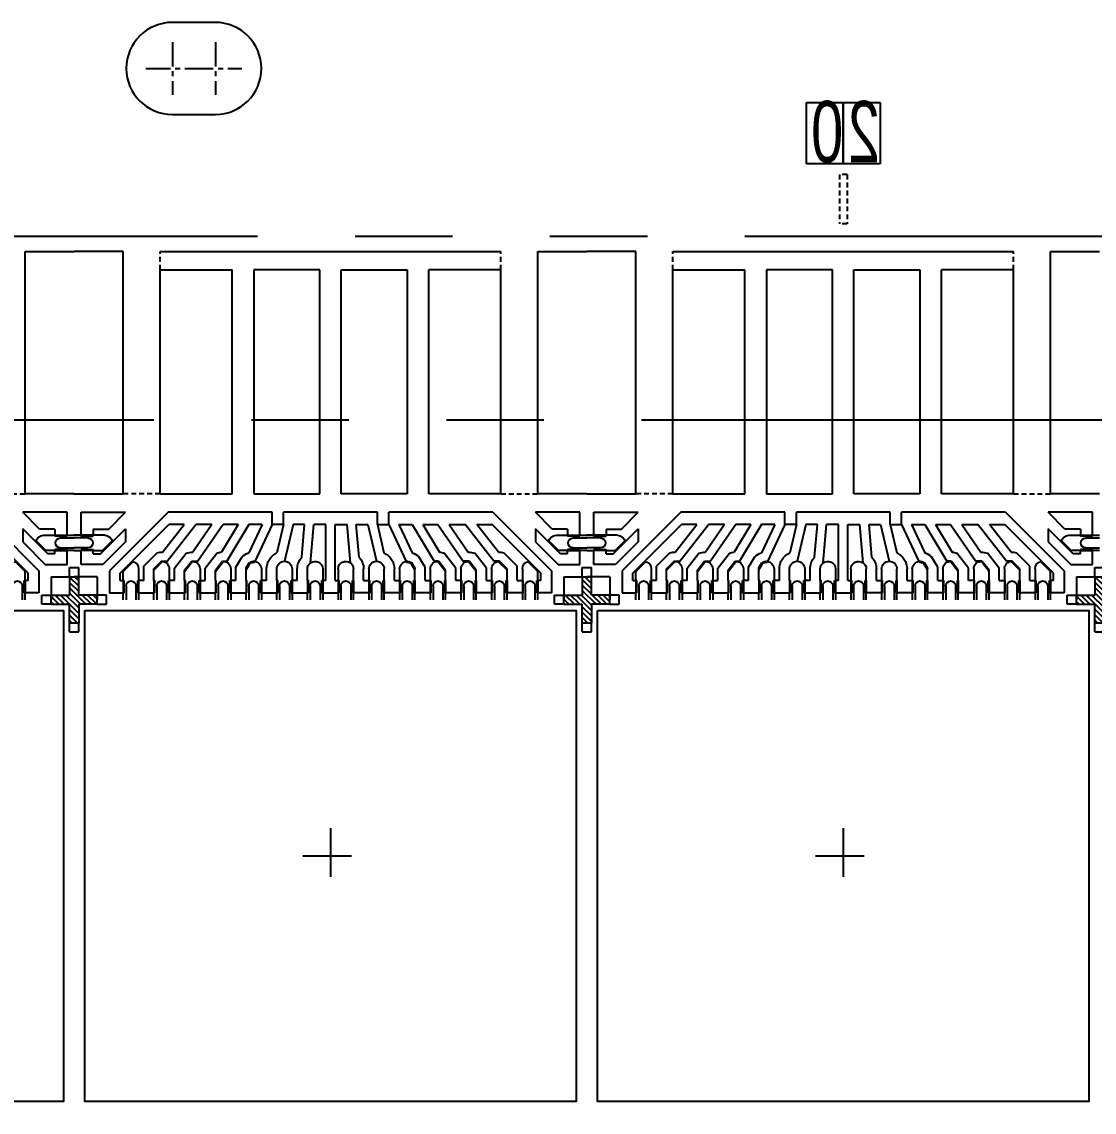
# Model space of a CAD drawing. Extents: x 98 to 785, y 88 to 514.
# Drawn here: x 476.73 to 511.66, y 405.71 to 441.24 of the extents above; entities that cross this region are included whole.
import ezdxf

# ---------------------------------------------------------------- set-up
doc = ezdxf.new("R2010")
doc.units = 0
doc.header["$LTSCALE"] = 12.7
doc.header["$MEASUREMENT"] = 0
doc.header["$PDMODE"] = 2
for name, pattern in [('CENTER', [2, 1.25, -0.25, 0.25, -0.25]), ('HIDDEN', [0.375, 0.25, -0.125]), ('PHANTOM', [2.5, 1.25, -0.25, 0.25, -0.25, 0.25, -0.25])]:
    doc.linetypes.add(name, pattern=pattern)
doc.layers.get('0').update_dxf_attribs({"linetype": 'CONTINUOUS'})
doc.layers.get('DEFPOINTS').update_dxf_attribs({"linetype": 'CONTINUOUS'})
for name, color, linetype in [('SH-01_CENTER', 2, 'CENTER'), ('SH-01_DIM', 4, 'CONTINUOUS'), ('SH-01_HATCH', 10, 'CONTINUOUS'), ('SH-01_HIDDEN', 6, 'HIDDEN'), ('SH-01_MISC', 5, 'CONTINUOUS'), ('SH-01_OBJECT', 7, 'CONTINUOUS'), ('SH-01_PHANTOM', 1, 'PHANTOM')]:
    doc.layers.add(name, color=color, linetype=linetype)
doc.styles.get("Standard").update_dxf_attribs({"font": 'simplex.shx', "width": 0.82})
doc.dimstyles.get("Standard").update_dxf_attribs({"dimtxt": 0.18, "dimasz": 0.18, "dimexe": 0.18, "dimexo": 0.0625, "dimgap": 0.09, "dimtad": 0, "dimtih": 1, "dimtoh": 1, "dimdec": 4, "dimzin": 0, "dimdsep": 46, "dimtxsty": 'STANDARD', "dimcen": 0.09, "dimadec": 0, "dimazin": 0, "dimtfac": 1, "dimtdec": 4, "dimtofl": 0, "dimtmove": 0, "dimatfit": 3, "dimfxl": 1, "dimtolj": 1, "dimtzin": 0, "dimarcsym": 0})
pattern_1 = [(225, (16.69998, 9.599987), (0.01767767, -0.01767767), [])]

# ---------------------------------------------------------------- blocks, each defined once
blk = doc.blocks.new('*D19')
at = {"layer": 'DEFPOINTS', "color": 0, "ltscale": 0.05, "transparency": 16777216}
for p in [(722.523, 462.629), (729.133, 439.724), (445.033, 350.724)]:
    blk.add_point(p, dxfattribs=at)
at = {"layer": 'SH-01_DIM', "ltscale": 0.05, "transparency": 16777216}
for p, q in [((722.523, 456.279), (722.523, 462.629)), ((729.133, 449.929), (722.523, 456.279)), ((729.133, 442.264), (729.133, 449.929))]:
    blk.add_line(p, q, dxfattribs=at)
at = {"layer": 'SH-01_DIM', "ltscale": 0.05, "transparency": 16777216, "insert": (722.523, 467.614), "char_height": 1.524, "attachment_point": 5, "rotation": 90}
blk.add_mtext('\\A1; 142.0500', dxfattribs=at)
blk = doc.blocks.new('_Open30')
at = {"color": 0, "lineweight": -2}
for p, q in [((-1, 0.268), (0, 0)), ((0, 0), (-1, -0.268)), ((0, 0), (-1, 0))]:
    blk.add_line(p, q, dxfattribs=at)
blk = doc.blocks.new('A$C548803C5')
at = {"layer": 'SH-01_CENTER', "ltscale": 0.05}
for p, q in [((1, 1.451), (1, 0.549)), ((0.549, 1), (1.451, 1))]:
    blk.add_line(p, q, dxfattribs=at)
at = {"layer": 'SH-01_MISC', "ltscale": 0.05}
blk.add_lwpolyline([(-3, 5), (5, 5), (5, -3), (-3, -3)], close=True, dxfattribs=at)
blk = doc.blocks.new('A$C26DB4481')
at = {"layer": 'SH-01_HATCH', "ltscale": 0.05}
h = blk.add_hatch(dxfattribs=at)
h.set_pattern_fill('ANSI31', color=10)
h.set_pattern_definition([(45, (-2e-05, -7.09997), (-0.08838835, 0.08838835), [])])
h.paths.add_polyline_path([(1.63, 9.375), (1.6, 9.375), (1.6, 8.975), (1.63, 8.975)])
h.paths.add_polyline_path([(2.1, 9.375), (2.07, 9.375), (2.07, 8.975), (2.1, 8.975)])
h.paths.add_polyline_path([(2.63, 9.375), (2.6, 9.375), (2.6, 8.975), (2.63, 8.975)])
h.paths.add_polyline_path([(3.1, 9.375), (3.07, 9.375), (3.07, 8.975), (3.1, 8.975)])
h.paths.add_polyline_path([(3.63, 9.375), (3.6, 9.375), (3.6, 8.975), (3.63, 8.975)])
h.paths.add_polyline_path([(4.1, 9.375), (4.07, 9.375), (4.07, 8.975), (4.1, 8.975)])
h.paths.add_polyline_path([(4.63, 9.375), (4.6, 9.375), (4.6, 8.975), (4.63, 8.975)])
h.paths.add_polyline_path([(5.1, 9.375), (5.07, 9.375), (5.07, 8.975), (5.1, 8.975)])
h.paths.add_polyline_path([(5.63, 9.375), (5.6, 9.375), (5.6, 8.975), (5.63, 8.975)])
h.paths.add_polyline_path([(6.1, 9.375), (6.07, 9.375), (6.07, 8.975), (6.1, 8.975)])
h.paths.add_polyline_path([(6.63, 9.375), (6.6, 9.375), (6.6, 8.975), (6.63, 8.975)])
h.paths.add_polyline_path([(7.1, 9.375), (7.07, 9.375), (7.07, 8.975), (7.1, 8.975)])
h.paths.add_polyline_path([(7.63, 9.375), (7.6, 9.375), (7.6, 8.975), (7.63, 8.975)])
h.paths.add_polyline_path([(8.1, 9.375), (8.07, 9.375), (8.07, 8.975), (8.1, 8.975)])
at = {"layer": 'SH-01_HATCH'}
h = blk.add_hatch(dxfattribs=at)
h.set_pattern_fill('ANSI31', color=256, scale=0.2, angle=-180)
h.paths.add_polyline_path([(15.779, 8), (15.736, 8), (15.452, 7.716, 0.035842), (15.46, 7.681)])
h.paths.add_polyline_path([(0.964, 8), (0.921, 8), (1.24, 7.681, 0.035842), (1.248, 7.716)])
h.paths.add_polyline_path([(14.85, 8.429), (14.85, 8.386), (15.1, 8.636), (15.1, 8.679)])
h.paths.add_polyline_path([(14.781, 8.36, 0.035842), (14.816, 8.352), (14.85, 8.386), (14.85, 8.429)])
h = blk.add_hatch(dxfattribs=at)
h.set_pattern_fill('ANSI31', color=256, scale=0.2, angle=-180)
h.set_pattern_definition(pattern_1)
h.paths.add_polyline_path([(1.85, 8.429), (1.85, 8.386), (1.6, 8.636), (1.6, 8.679)])
h.paths.add_polyline_path([(1.919, 8.36, -0.035842), (1.884, 8.352), (1.85, 8.386), (1.85, 8.429)])
h = blk.add_hatch(dxfattribs=at)
h.set_pattern_fill('ANSI31', color=256, scale=0.2, angle=-180)
h.set_pattern_definition(pattern_1)
h.paths.add_polyline_path([(2.85, 8.39), (2.85, 8.35), (2.85, 8.35, -0.001908), (2.848, 8.35), (2.6, 8.598, -0.001945), (2.6, 8.6), (2.6, 8.64)])
h.paths.add_polyline_path([(2.888, 8.353, -0.037159), (2.851, 8.35), (2.85, 8.35), (2.85, 8.39)])
h = blk.add_hatch(dxfattribs=at)
h.set_pattern_fill('ANSI31', color=256, scale=0.2, angle=-180)
h.set_pattern_definition(pattern_1)
h.paths.add_polyline_path([(3.861, 8.35, -0.009923), (3.851, 8.35), (3.85, 8.35, -0.004533), (3.845, 8.35, -0.024064), (3.821, 8.352), (3.6, 8.635), (3.6, 8.684)])
h = blk.add_hatch(dxfattribs=at)
h.set_pattern_fill('ANSI31', color=256, scale=0.2, angle=-180)
h.set_pattern_definition(pattern_1)
h.paths.add_polyline_path([(4.861, 8.35, -0.009923), (4.851, 8.35), (4.85, 8.35, -0.004533), (4.845, 8.35, -0.024064), (4.821, 8.352), (4.6, 8.635), (4.6, 8.684)])
h = blk.add_hatch(dxfattribs=at)
h.set_pattern_fill('ANSI31', color=256, scale=0.2, angle=-180)
h.set_pattern_definition(pattern_1)
h.paths.add_polyline_path([(5.602, 8.565, -0.035366), (5.6, 8.6), (5.6, 8.627), (5.725, 8.419, 0.182331), (5.875, 8.381), (5.889, 8.353, -0.199652), (5.702, 8.399)])
h = blk.add_hatch(dxfattribs=at)
h.set_pattern_fill('ANSI31', color=256, scale=0.2, angle=-180)
h.set_pattern_definition(pattern_1)
h.paths.add_polyline_path([(11.097, 8.565, 0.035366), (11.1, 8.6), (11.1, 8.627), (10.975, 8.419, -0.182331), (10.825, 8.381), (10.811, 8.353, 0.199652), (10.998, 8.399)])
h = blk.add_hatch(dxfattribs=at)
h.set_pattern_fill('ANSI31', color=256, scale=0.2, angle=-180)
h.set_pattern_definition(pattern_1)
h.paths.add_polyline_path([(11.839, 8.35, 0.009923), (11.849, 8.35), (11.85, 8.35, 0.004533), (11.855, 8.35, 0.024064), (11.879, 8.352), (12.1, 8.635), (12.1, 8.684)])
h = blk.add_hatch(dxfattribs=at)
h.set_pattern_fill('ANSI31', color=256, scale=0.2, angle=-180)
h.set_pattern_definition(pattern_1)
h.paths.add_polyline_path([(12.839, 8.35, 0.009923), (12.849, 8.35), (12.85, 8.35, 0.004533), (12.855, 8.35, 0.024064), (12.879, 8.352), (13.1, 8.635), (13.1, 8.684)])
h = blk.add_hatch(dxfattribs=at)
h.set_pattern_fill('ANSI31', color=256, scale=0.2, angle=-180)
h.set_pattern_definition(pattern_1)
h.paths.add_polyline_path([(13.85, 8.39), (13.85, 8.35), (13.85, 8.35, 0.001908), (13.852, 8.35), (14.1, 8.598, 0.001945), (14.1, 8.6), (14.1, 8.64)])
h.paths.add_polyline_path([(13.812, 8.353, 0.037159), (13.849, 8.35), (13.85, 8.35), (13.85, 8.39)])
at = {"layer": 'SH-01_HATCH', "ltscale": 0.05}
h = blk.add_hatch(dxfattribs=at)
h.set_pattern_fill('ANSI31', color=10)
h.paths.add_polyline_path([(0.225, 7.97), (0.225, 8), (0.625, 8), (0.625, 7.97)])
h.paths.add_polyline_path([(0.225, 7.5), (0.225, 7.53), (0.625, 7.53), (0.625, 7.5)])
h = blk.add_hatch(dxfattribs=at)
h.set_pattern_fill('ANSI31', color=10)
h.paths.add_polyline_path([(16.475, 7.97), (16.475, 8), (16.075, 8), (16.075, 7.97)])
h.paths.add_polyline_path([(16.475, 7.5), (16.475, 7.53), (16.075, 7.53), (16.075, 7.5)])
at = {"layer": 'SH-01_HIDDEN', "linetype": 'Continuous', "ltscale": 1.25}
for p, q in [((1.6, 9.6), (1.6, 9.375)), ((2.1, 9.375), (2.1, 9.6)), ((2.6, 9.6), (2.6, 9.375)), ((3.1, 9.375), (3.1, 9.6)), ((3.6, 9.6), (3.6, 9.375)), ((4.1, 9.375), (4.1, 9.6)), ((4.6, 9.6), (4.6, 9.375)), ((5.1, 9.375), (5.1, 9.6)), ((5.6, 9.6), (5.6, 9.375)), ((6.1, 9.375), (6.1, 9.6)), ((6.6, 9.6), (6.6, 9.375)), ((7.1, 9.375), (7.1, 9.6)), ((7.6, 9.6), (7.6, 9.375)), ((8.1, 9.375), (8.1, 9.6)), ((8.6, 9.375), (8.6, 9.6)), ((9.1, 9.6), (9.1, 9.375)), ((9.6, 9.375), (9.6, 9.6)), ((10.1, 9.6), (10.1, 9.375)), ((10.6, 9.375), (10.6, 9.6)), ((11.1, 9.6), (11.1, 9.375)), ((11.6, 9.375), (11.6, 9.6)), ((12.1, 9.6), (12.1, 9.375)), ((12.6, 9.375), (12.6, 9.6)), ((13.1, 9.6), (13.1, 9.375)), ((13.6, 9.375), (13.6, 9.6)), ((14.1, 9.6), (14.1, 9.375)), ((14.6, 9.375), (14.6, 9.6)), ((15.1, 9.6), (15.1, 9.375)), ((1.6, 8.975), (1.6, 8.636)), ((2.1, 8.6), (2.1, 8.975)), ((3.1, 8.6), (3.1, 8.975)), ((4.1, 8.6), (4.1, 8.975)), ((5.1, 8.6), (5.1, 8.975)), ((6.1, 8.6), (6.1, 8.975)), ((7.1, 8.6), (7.1, 8.975)), ((8.1, 8.6), (8.1, 8.975)), ((8.6, 8.6), (8.6, 8.975)), ((9.6, 8.6), (9.6, 8.975)), ((10.6, 8.6), (10.6, 8.975)), ((11.6, 8.6), (11.6, 8.975)), ((12.6, 8.6), (12.6, 8.975)), ((13.6, 8.6), (13.6, 8.975)), ((14.6, 8.6), (14.6, 8.975)), ((15.1, 8.975), (15.1, 8.636)), ((0, 8), (0.225, 8)), ((0.625, 8), (0.964, 8)), ((16.075, 8), (15.736, 8)), ((16.7, 8), (16.475, 8)), ((0.225, 7.5), (0, 7.5)), ((1, 7.5), (0.625, 7.5)), ((15.7, 7.5), (16.075, 7.5)), ((16.475, 7.5), (16.7, 7.5))]:
    blk.add_line(p, q, dxfattribs=at)
at = {"layer": 'SH-01_HIDDEN', "linetype": 'Continuous', "ltscale": 0.05}
for p, q in [((1.69, 9.15), (1.69, 9.6)), ((2.01, 9.15), (2.01, 9.6)), ((2.69, 9.15), (2.69, 9.6)), ((3.01, 9.15), (3.01, 9.6)), ((3.69, 9.15), (3.69, 9.6)), ((4.01, 9.15), (4.01, 9.6)), ((4.69, 9.15), (4.69, 9.6)), ((5.01, 9.15), (5.01, 9.6)), ((5.69, 9.15), (5.69, 9.6)), ((6.01, 9.15), (6.01, 9.6)), ((6.69, 9.15), (6.69, 9.6)), ((7.01, 9.15), (7.01, 9.6)), ((7.69, 9.15), (7.69, 9.6)), ((8.01, 9.15), (8.01, 9.6)), ((8.69, 9.15), (8.69, 9.6)), ((9.01, 9.15), (9.01, 9.6)), ((9.69, 9.15), (9.69, 9.6)), ((10.01, 9.15), (10.01, 9.6)), ((10.69, 9.15), (10.69, 9.6)), ((11.01, 9.15), (11.01, 9.6)), ((11.69, 9.15), (11.69, 9.6)), ((12.01, 9.15), (12.01, 9.6)), ((12.69, 9.15), (12.69, 9.6)), ((13.01, 9.15), (13.01, 9.6)), ((13.69, 9.15), (13.69, 9.6)), ((14.01, 9.15), (14.01, 9.6)), ((14.69, 9.15), (14.69, 9.6)), ((15.01, 9.15), (15.01, 9.6)), ((0.45, 7.91), (0, 7.91)), ((16.25, 7.91), (16.7, 7.91)), ((0.45, 7.59), (0, 7.59)), ((16.25, 7.59), (16.7, 7.59))]:
    blk.add_line(p, q, dxfattribs=at)
at = {"layer": 'SH-01_HIDDEN', "ltscale": 0.05}
for p, q in [((2.8, 6.15), (1.6, 6.15)), ((13.9, 6.15), (15.1, 6.15)), ((2.8, -1.15), (2.8, -1.75)), ((13.9, -1.15), (13.9, -1.75))]:
    blk.add_line(p, q, dxfattribs=at)
at = {"layer": 'SH-01_HIDDEN', "linetype": 'Continuous'}
blk.add_line((2.8, -1.75), (13.9, -1.75), dxfattribs=at)
at = {"layer": 'SH-01_HIDDEN', "linetype": 'Continuous', "ltscale": 0.05}
for centre, start, end in [((1.85, 9.15), 180, 0), ((2.85, 9.15), 180, 0), ((3.85, 9.15), 180, 0), ((4.85, 9.15), 180, 0), ((5.85, 9.15), 180, 0), ((6.85, 9.15), 180, 0), ((7.85, 9.15), 180, 0), ((8.85, 9.15), 180, 0), ((9.85, 9.15), 180, 0), ((10.85, 9.15), 180, 0), ((11.85, 9.15), 180, 0), ((12.85, 9.15), 180, 0), ((13.85, 9.15), 180, 0), ((14.85, 9.15), 180, 0), ((0.45, 7.75), 270, 90), ((16.25, 7.75), 90, 270)]:
    blk.add_arc(centre, 0.16, start, end, dxfattribs=at)
at = {"layer": 'SH-01_HIDDEN', "linetype": 'Continuous', "ltscale": 1.25}
for centre, start, end in [((1.85, 8.6), 277.8317, 0), ((2.85, 8.6), 270.147, 0), ((3.85, 8.6), 263.4266, 0), ((4.85, 8.6), 263.4266, 0), ((5.85, 8.6), 278.8656, 0), ((6.85, 8.6), 270.0131, 0), ((7.85, 8.6), 233.3261, 0), ((8.85, 8.6), 180, 306.6739), ((9.85, 8.6), 180, 269.9869), ((10.85, 8.6), 180, 261.1344), ((11.85, 8.6), 180, 276.5734), ((12.85, 8.6), 180, 276.5734), ((13.85, 8.6), 180, 269.853), ((14.85, 8.6), 180, 262.1683), ((1, 7.75), 270, 352.1683), ((15.7, 7.75), 187.8317, 270)]:
    blk.add_arc(centre, 0.25, start, end, dxfattribs=at)
at = {"layer": 'SH-01_OBJECT', "linetype": 'Continuous'}
for p, q in [((0.75, 8.85), (0.75, 9.6)), ((15.95, 8.85), (15.95, 9.6)), ((1.15, 8.662), (1.15, 9.375)), ((1.15, 9.375), (1.6, 9.375)), ((1.6, 8.975), (1.6, 9.375)), ((1.63, 9.375), (1.63, 8.975)), ((2.07, 9.375), (2.07, 8.975)), ((2.1, 8.975), (2.1, 9.375)), ((2.6, 8.975), (2.6, 9.375)), ((2.63, 9.375), (2.63, 8.975)), ((3.07, 9.375), (3.07, 8.975)), ((3.1, 8.975), (3.1, 9.375)), ((3.6, 8.975), (3.6, 9.375)), ((3.63, 9.375), (3.63, 8.975)), ((4.07, 9.375), (4.07, 8.975)), ((4.1, 8.975), (4.1, 9.375)), ((4.6, 8.975), (4.6, 9.375)), ((4.63, 9.375), (4.63, 8.975)), ((5.07, 9.375), (5.07, 8.975)), ((5.1, 8.975), (5.1, 9.375)), ((5.6, 8.975), (5.6, 9.375)), ((5.63, 9.375), (5.63, 8.975)), ((6.07, 9.375), (6.07, 8.975)), ((6.1, 8.975), (6.1, 9.375)), ((6.6, 8.975), (6.6, 9.375)), ((6.63, 9.375), (6.63, 8.975)), ((7.07, 9.375), (7.07, 8.975)), ((7.1, 8.975), (7.1, 9.375)), ((7.6, 8.975), (7.6, 9.375)), ((7.63, 9.375), (7.63, 8.975)), ((8.07, 9.375), (8.07, 8.975)), ((8.1, 8.975), (8.1, 9.375)), ((8.6, 8.975), (8.6, 9.375)), ((8.63, 9.375), (8.63, 8.975)), ((9.07, 9.375), (9.07, 8.975)), ((9.1, 8.975), (9.1, 9.375)), ((9.6, 8.975), (9.6, 9.375)), ((9.63, 9.375), (9.63, 8.975)), ((10.07, 9.375), (10.07, 8.975)), ((10.1, 8.975), (10.1, 9.375)), ((10.6, 8.975), (10.6, 9.375)), ((10.63, 9.375), (10.63, 8.975)), ((11.07, 9.375), (11.07, 8.975)), ((11.1, 8.975), (11.1, 9.375)), ((11.6, 8.975), (11.6, 9.375)), ((11.63, 9.375), (11.63, 8.975)), ((12.07, 9.375), (12.07, 8.975)), ((12.1, 8.975), (12.1, 9.375)), ((12.6, 8.975), (12.6, 9.375)), ((12.63, 9.375), (12.63, 8.975)), ((13.07, 9.375), (13.07, 8.975)), ((13.1, 8.975), (13.1, 9.375)), ((13.6, 8.975), (13.6, 9.375)), ((13.63, 9.375), (13.63, 8.975)), ((14.07, 9.375), (14.07, 8.975)), ((14.1, 8.975), (14.1, 9.375)), ((14.6, 8.975), (14.6, 9.375)), ((14.63, 9.375), (14.63, 8.975)), ((15.07, 9.375), (15.07, 8.975)), ((15.55, 9.375), (15.1, 9.375)), ((15.1, 8.975), (15.1, 9.375)), ((15.55, 8.662), (15.55, 9.375)), ((1.495, 8.975), (1.6, 8.975)), ((2.27, 8.975), (2.1, 8.975)), ((3.27, 8.975), (3.1, 8.975)), ((5.27, 8.975), (5.1, 8.975)), ((6.27, 8.975), (6.1, 8.975)), ((7.27, 8.975), (7.1, 8.975)), ((8.2, 8.975), (8.1, 8.975)), ((8.5, 8.975), (8.6, 8.975)), ((9.43, 8.975), (9.6, 8.975)), ((10.43, 8.975), (10.6, 8.975)), ((11.43, 8.975), (11.6, 8.975)), ((13.43, 8.975), (13.6, 8.975)), ((14.43, 8.975), (14.6, 8.975)), ((15.205, 8.975), (15.1, 8.975)), ((0.75, 8.85), (0, 8.85)), ((3.062, 6.75), (1.15, 8.662)), ((1.495, 8.741), (3.086, 7.15)), ((1.6, 8.679), (1.919, 8.36)), ((15.205, 8.741), (13.614, 7.15)), ((13.638, 6.75), (15.55, 8.662)), ((15.1, 8.679), (14.781, 8.36)), ((15.95, 8.85), (16.7, 8.85)), ((0.938, 8.45), (0.225, 8.45)), ((0.225, 8.45), (0.225, 8)), ((1.676, 7.712), (0.938, 8.45)), ((2.27, 8.504), (2.704, 8.069)), ((14.43, 8.504), (13.996, 8.069)), ((15.024, 7.712), (15.762, 8.45)), ((15.762, 8.45), (16.475, 8.45)), ((16.475, 8.45), (16.475, 8)), ((0.625, 8), (0.225, 8)), ((0.225, 7.97), (0.625, 7.97)), ((0.625, 8.105), (0.625, 8)), ((0.859, 8.105), (1.676, 7.287)), ((0.921, 8), (1.24, 7.681)), ((15.841, 8.105), (15.024, 7.287)), ((15.779, 8), (15.46, 7.681)), ((16.075, 8.105), (16.075, 8)), ((16.075, 8), (16.475, 8)), ((16.475, 7.97), (16.075, 7.97)), ((0.225, 7.53), (0.625, 7.53)), ((0.625, 7.5), (0.225, 7.5)), ((0.625, 7.3), (0.625, 7.5)), ((16.475, 7.53), (16.075, 7.53)), ((16.075, 7.3), (16.075, 7.5)), ((16.075, 7.5), (16.475, 7.5)), ((1.126, 7.3), (1.676, 6.75)), ((15.574, 7.3), (15.024, 6.75)), ((6.454, 6.75), (3.062, 6.75)), ((9.876, 6.75), (6.824, 6.75)), ((13.638, 6.75), (10.246, 6.75))]:
    blk.add_line(p, q, dxfattribs=at)
at = {"layer": 'SH-01_OBJECT', "linetype": 'Continuous', "ltscale": 0.05}
for p, q in [((1.63, 9.375), (1.6, 9.375)), ((2.07, 9.375), (2.1, 9.375)), ((2.63, 9.375), (2.6, 9.375)), ((3.07, 9.375), (3.1, 9.375)), ((3.63, 9.375), (3.6, 9.375)), ((4.07, 9.375), (4.1, 9.375)), ((4.63, 9.375), (4.6, 9.375)), ((5.07, 9.375), (5.1, 9.375)), ((5.63, 9.375), (5.6, 9.375)), ((6.07, 9.375), (6.1, 9.375)), ((6.63, 9.375), (6.6, 9.375)), ((7.07, 9.375), (7.1, 9.375)), ((7.63, 9.375), (7.6, 9.375)), ((8.07, 9.375), (8.1, 9.375)), ((8.63, 9.375), (8.6, 9.375)), ((9.07, 9.375), (9.1, 9.375)), ((9.63, 9.375), (9.6, 9.375)), ((10.07, 9.375), (10.1, 9.375)), ((10.63, 9.375), (10.6, 9.375)), ((11.07, 9.375), (11.1, 9.375)), ((11.63, 9.375), (11.6, 9.375)), ((12.07, 9.375), (12.1, 9.375)), ((12.63, 9.375), (12.6, 9.375)), ((13.07, 9.375), (13.1, 9.375)), ((13.63, 9.375), (13.6, 9.375)), ((14.07, 9.375), (14.1, 9.375)), ((14.63, 9.375), (14.6, 9.375)), ((15.07, 9.375), (15.1, 9.375)), ((1.63, 8.975), (1.6, 8.975)), ((2.07, 8.975), (2.1, 8.975)), ((2.63, 8.975), (2.6, 8.975)), ((3.07, 8.975), (3.1, 8.975)), ((3.63, 8.975), (3.6, 8.975)), ((4.07, 8.975), (4.1, 8.975)), ((4.63, 8.975), (4.6, 8.975)), ((5.07, 8.975), (5.1, 8.975)), ((5.63, 8.975), (5.6, 8.975)), ((6.07, 8.975), (6.1, 8.975)), ((6.63, 8.975), (6.6, 8.975)), ((7.07, 8.975), (7.1, 8.975)), ((7.63, 8.975), (7.6, 8.975)), ((8.07, 8.975), (8.1, 8.975)), ((8.63, 8.975), (8.6, 8.975)), ((9.07, 8.975), (9.1, 8.975)), ((9.63, 8.975), (9.6, 8.975)), ((10.07, 8.975), (10.1, 8.975)), ((10.63, 8.975), (10.6, 8.975)), ((11.07, 8.975), (11.1, 8.975)), ((11.63, 8.975), (11.6, 8.975)), ((12.07, 8.975), (12.1, 8.975)), ((12.63, 8.975), (12.6, 8.975)), ((13.07, 8.975), (13.1, 8.975)), ((13.63, 8.975), (13.6, 8.975)), ((14.07, 8.975), (14.1, 8.975)), ((14.63, 8.975), (14.6, 8.975)), ((15.07, 8.975), (15.1, 8.975)), ((0.225, 7.97), (0.225, 8)), ((0.625, 7.97), (0.625, 8)), ((16.075, 7.97), (16.075, 8)), ((16.475, 7.97), (16.475, 8)), ((0.225, 7.53), (0.225, 7.5)), ((0.625, 7.53), (0.625, 7.5)), ((16.075, 7.53), (16.075, 7.5)), ((16.475, 7.53), (16.475, 7.5))]:
    blk.add_line(p, q, dxfattribs=at)
at = {"layer": 'SH-01_OBJECT', "ltscale": 0.05}
for p, q in [((2.1, 9.375), (2.6, 9.375)), ((3.1, 9.375), (3.6, 9.375)), ((4.1, 9.375), (4.6, 9.375)), ((5.1, 9.375), (5.6, 9.375)), ((6.1, 9.375), (6.6, 9.375)), ((7.1, 9.375), (7.6, 9.375)), ((8.1, 9.375), (8.6, 9.375)), ((9.6, 9.375), (9.1, 9.375)), ((10.6, 9.375), (10.1, 9.375)), ((11.6, 9.375), (11.1, 9.375)), ((12.6, 9.375), (12.1, 9.375)), ((13.6, 9.375), (13.1, 9.375)), ((14.6, 9.375), (14.1, 9.375)), ((0.225, 7.5), (0.225, 6.75)), ((1.676, 7.287), (1.676, 7.712)), ((15.024, 7.287), (15.024, 7.712)), ((16.475, 7.5), (16.475, 6.75)), ((6.454, 7.15), (6.454, 6.75)), ((6.824, 7.15), (6.824, 6.75)), ((9.876, 7.15), (9.876, 6.75)), ((10.246, 7.15), (10.246, 6.75)), ((0.225, 6.75), (1.676, 6.75)), ((16.475, 6.75), (15.024, 6.75)), ((0, 6.15), (1.6, 6.15)), ((1.6, 6.15), (1.6, -1.75)), ((2.8, 6.15), (5.15, 6.15)), ((5.85, 6.15), (8, 6.15)), ((10.85, 6.15), (8.7, 6.15)), ((13.9, 6.15), (11.55, 6.15)), ((16.7, 6.15), (15.1, 6.15)), ((15.1, 6.15), (15.1, -1.75)), ((2.8, -1.15), (5.15, -1.15)), ((13.9, -1.15), (11.55, -1.15))]:
    blk.add_line(p, q, dxfattribs=at)
at = {"layer": 'SH-01_OBJECT'}
for p, q in [((1.495, 8.975), (1.495, 8.741)), ((2.27, 8.975), (2.27, 8.504)), ((3.27, 8.975), (3.27, 8.57)), ((4.1, 8.975), (4.27, 8.975)), ((4.27, 8.975), (4.27, 8.57)), ((5.27, 8.975), (5.27, 8.536)), ((8.2, 8.975), (8.2, 7.15)), ((8.5, 8.975), (8.5, 7.15)), ((11.43, 8.975), (11.43, 8.536)), ((12.6, 8.975), (12.43, 8.975)), ((12.43, 8.975), (12.43, 8.57)), ((13.43, 8.975), (13.43, 8.57)), ((14.43, 8.975), (14.43, 8.504)), ((15.205, 8.975), (15.205, 8.741)), ((3.27, 8.57), (3.646, 8.089)), ((3.6, 8.684), (3.861, 8.35)), ((4.27, 8.57), (4.646, 8.089)), ((4.6, 8.684), (4.861, 8.35)), ((5.27, 8.536), (5.472, 8.199)), ((5.6, 8.627), (5.725, 8.419)), ((5.602, 8.565), (5.702, 8.399)), ((11.1, 8.627), (10.975, 8.419)), ((11.097, 8.565), (10.998, 8.399)), ((11.43, 8.536), (11.228, 8.199)), ((12.1, 8.684), (11.839, 8.35)), ((12.43, 8.57), (12.054, 8.089)), ((13.1, 8.684), (12.839, 8.35)), ((13.43, 8.57), (13.054, 8.089)), ((2.85, 8.35), (3.029, 8.35)), ((3.029, 8.35), (3.967, 7.15)), ((3.85, 8.35), (4.025, 8.35)), ((4.853, 7.15), (4.025, 8.35)), ((4.85, 8.35), (4.973, 8.35)), ((5.692, 7.15), (4.973, 8.35)), ((5.875, 8.381), (5.889, 8.353)), ((6.454, 7.15), (5.889, 8.353)), ((7.133, 7.15), (6.85, 8.35)), ((7.416, 8.216), (7.509, 7.15)), ((7.701, 8.399), (7.81, 7.15)), ((8.999, 8.399), (8.89, 7.15)), ((9.284, 8.216), (9.191, 7.15)), ((9.567, 7.15), (9.85, 8.35)), ((10.246, 7.15), (10.811, 8.353)), ((10.825, 8.381), (10.811, 8.353)), ((11.008, 7.15), (11.726, 8.35)), ((11.85, 8.35), (11.726, 8.35)), ((11.847, 7.15), (12.675, 8.35)), ((12.85, 8.35), (12.675, 8.35)), ((13.671, 8.35), (12.733, 7.15)), ((13.85, 8.35), (13.671, 8.35)), ((0.625, 8.105), (0.859, 8.105)), ((2.879, 8.051), (3.583, 7.15)), ((4.488, 7.15), (3.867, 8.05)), ((5.342, 7.15), (4.802, 8.052)), ((6.123, 7.15), (5.688, 8.074)), ((6.824, 7.15), (6.607, 8.073)), ((9.876, 7.15), (10.093, 8.073)), ((10.577, 7.15), (11.012, 8.074)), ((11.358, 7.15), (11.898, 8.052)), ((12.212, 7.15), (12.833, 8.05)), ((13.821, 8.051), (13.117, 7.15)), ((16.075, 8.105), (15.841, 8.105)), ((0.625, 7.3), (1.126, 7.3)), ((3.583, 7.15), (3.086, 7.15)), ((4.488, 7.15), (3.967, 7.15)), ((5.342, 7.15), (4.853, 7.15)), ((6.123, 7.15), (5.692, 7.15)), ((6.824, 7.15), (6.454, 7.15)), ((7.509, 7.15), (7.133, 7.15)), ((8.2, 7.15), (7.81, 7.15)), ((8.5, 7.15), (8.89, 7.15)), ((9.191, 7.15), (9.567, 7.15)), ((9.876, 7.15), (10.246, 7.15)), ((10.577, 7.15), (11.008, 7.15)), ((11.358, 7.15), (11.847, 7.15)), ((12.212, 7.15), (12.733, 7.15)), ((13.117, 7.15), (13.614, 7.15)), ((16.075, 7.3), (15.574, 7.3)), ((2.8, 6.15), (2.8, -1.15)), ((5.15, 6.15), (5.15, -1.15)), ((5.85, -1.15), (5.85, 6.15)), ((8, 6.15), (8, -1.15)), ((8.7, 6.15), (8.7, -1.15)), ((10.85, -1.15), (10.85, 6.15)), ((11.55, 6.15), (11.55, -1.15)), ((13.9, 6.15), (13.9, -1.15)), ((8, -1.15), (5.85, -1.15)), ((8.7, -1.15), (10.85, -1.15)), ((1.6, -1.75), (0, -1.75)), ((15.1, -1.75), (16.7, -1.75))]:
    blk.add_line(p, q, dxfattribs=at)
at = {"layer": 'SH-01_OBJECT', "linetype": 'Continuous', "ltscale": 1.25}
for p, q in [((2.6, 8.975), (2.6, 8.6)), ((3.6, 8.975), (3.6, 8.635)), ((4.6, 8.975), (4.6, 8.635)), ((5.6, 8.975), (5.6, 8.6)), ((6.27, 8.975), (6.27, 8.6)), ((6.6, 8.975), (6.6, 8.6)), ((7.27, 8.975), (7.27, 8.6)), ((7.6, 8.975), (7.6, 8.6)), ((9.1, 8.975), (9.1, 8.6)), ((9.43, 8.975), (9.43, 8.6)), ((10.1, 8.975), (10.1, 8.6)), ((10.43, 8.975), (10.43, 8.6)), ((11.1, 8.975), (11.1, 8.6)), ((12.1, 8.975), (12.1, 8.635)), ((13.1, 8.975), (13.1, 8.635)), ((14.1, 8.975), (14.1, 8.6))]:
    blk.add_line(p, q, dxfattribs=at)
at = {"layer": 'SH-01_OBJECT'}
for points in [[(2.6, 8.64), (2.89, 8.35)], [(14.1, 8.64), (13.809, 8.35)]]:
    blk.add_lwpolyline(points, dxfattribs=at)
for points in [[(2.6, 8.598), (2.848, 8.35, 0.001908), (2.85, 8.35)], [(3.6, 8.635), (3.821, 8.352, 0.028099), (3.85, 8.35)], [(4.6, 8.635), (4.821, 8.352, 0.028099), (4.85, 8.35)], [(12.1, 8.635), (11.879, 8.352, -0.028099), (11.85, 8.35)], [(13.1, 8.635), (12.879, 8.352, -0.028099), (12.85, 8.35)], [(14.1, 8.598), (13.852, 8.35, -0.001908), (13.85, 8.35)]]:
    blk.add_lwpolyline(points, format="xyb", dxfattribs=at)
at = {"layer": 'SH-01_OBJECT', "linetype": 'Continuous', "ltscale": 1.25}
for centre, radius, start, end in [((2.85, 8.6), 0.25, 180, 180.4457), ((5.85, 8.6), 0.25, 180, 188.102), ((6.85, 8.6), 0.58, 180, 245.2296), ((6.85, 8.6), 0.25, 180, 270.0131), ((7.85, 8.6), 0.58, 180, 221.5024), ((7.85, 8.6), 0.25, 180, 233.3261), ((8.85, 8.6), 0.25, 306.6739, 0), ((8.85, 8.6), 0.58, 318.4976, 0), ((9.85, 8.6), 0.25, 269.9869, 0), ((9.85, 8.6), 0.58, 294.7704, 0), ((10.85, 8.6), 0.25, 351.898, 0), ((13.85, 8.6), 0.25, 359.5543, 0), ((5.85, 8.6), 0.25, 233.7025, 278.8656), ((5.85, 8.6), 0.22, 235.2297, 276.5629), ((10.85, 8.6), 0.25, 261.1344, 306.2975), ((10.85, 8.6), 0.22, 263.4371, 304.7703)]:
    blk.add_arc(centre, radius, start, end, dxfattribs=at)
at = {"layer": 'SH-01_OBJECT'}
for centre, start, end in [((5.85, 8.605), 227.0758, 253.0475), ((10.85, 8.605), 286.9525, 312.9242), ((2.85, 8.605), 254.7848, 272.9974), ((3.85, 8.605), 248.4326, 271.7475), ((4.85, 8.605), 248.4326, 265.0592), ((11.85, 8.605), 274.9408, 291.5674), ((12.85, 8.605), 268.2525, 291.5674), ((13.85, 8.605), 267.0026, 285.2152)]:
    blk.add_arc(centre, 0.555, start, end, dxfattribs=at)
blk = doc.blocks.new('A$C1BE279AF')
at = {"layer": 'SH-01_HATCH', "ltscale": 0.05}
h = blk.add_hatch(dxfattribs=at)
h.set_pattern_fill('ANSI31', color=10)
h.set_pattern_definition([(45, (2.30032, -1.11), (-0.0883883, 0.0883883), [])])
h.paths.add_polyline_path([(1.79, 1.19), (1.19, 1.19), (1.19, 1.79), (0.89, 1.79), (0.89, 1.19), (0.29, 1.19), (0.29, 0.89), (0.89, 0.89), (0.89, 0.29), (1.19, 0.29), (1.19, 0.89), (1.79, 0.89)])
at = {"layer": 'SH-01_HIDDEN'}
for p, q in [((0.89, 2.09), (1.19, 2.09)), ((0.89, 2.09), (0.89, 1.79)), ((1.19, 2.09), (1.19, 1.79)), ((-0.01, 1.19), (-0.01, 0.89)), ((0.29, 1.19), (-0.01, 1.19)), ((1.79, 1.19), (2.09, 1.19)), ((2.09, 1.19), (2.09, 0.89)), ((-0.01, 0.89), (0.29, 0.89)), ((2.09, 0.89), (1.79, 0.89)), ((0.89, 0.29), (0.89, -0.01)), ((1.19, 0.29), (1.19, -0.01)), ((0.89, -0.01), (1.19, -0.01))]:
    blk.add_line(p, q, dxfattribs=at)
at = {"layer": 'SH-01_OBJECT'}
for p, q in [((0.89, 1.79), (1.19, 1.79)), ((0.89, 1.79), (0.89, 1.19)), ((1.19, 1.19), (1.19, 1.79)), ((0.29, 1.19), (0.29, 0.89)), ((0.29, 1.19), (0.89, 1.19)), ((1.79, 1.19), (1.19, 1.19)), ((1.79, 1.19), (1.79, 0.89)), ((0.29, 0.89), (0.89, 0.89)), ((0.89, 0.29), (0.89, 0.89)), ((0.89, 0.89), (0.89, 0.89)), ((1.79, 0.89), (1.19, 0.89)), ((1.19, 0.89), (1.19, 0.89)), ((1.19, 0.89), (1.19, 0.29)), ((0.89, 0.29), (1.19, 0.29))]:
    blk.add_line(p, q, dxfattribs=at)
blk = doc.blocks.new('*D52')
at = {"layer": 'DEFPOINTS', "color": 0, "ltscale": 0.05, "transparency": 16777216}
for p in [(750.528, 457.57), (745.033, 441.264), (445.033, 347.264)]:
    blk.add_point(p, dxfattribs=at)
at = {"layer": 'SH-01_DIM', "ltscale": 0.05, "transparency": 16777216}
for p, q in [((750.528, 451.22), (750.528, 457.57)), ((745.033, 447.614), (750.528, 451.22)), ((745.033, 443.804), (745.033, 447.614))]:
    blk.add_line(p, q, dxfattribs=at)
at = {"layer": 'SH-01_DIM', "ltscale": 0.05, "transparency": 16777216, "insert": (750.528, 466.514), "char_height": 1.524, "attachment_point": 5, "rotation": 90}
blk.add_mtext('\\A1; 150.000±0.0762', dxfattribs=at)

msp = doc.modelspace()

# ---------------------------------------------------------------- linework, layer by layer
at = {"layer": 'SH-01_CENTER', "ltscale": 0.05}
for p, q in [((481.63313, 440.58424), (481.63313, 438.86424)), ((483.03313, 440.58424), (483.03313, 438.86424)), ((480.77313, 439.72424), (482.49313, 439.72424)), ((482.17313, 439.72424), (483.89313, 439.72424))]:
    msp.add_line(p, q, dxfattribs=at)
at = {"layer": 'SH-01_HIDDEN', "ltscale": 0.05}
for p, q in [((503.60813, 436.26424), (503.35813, 436.26424)), ((503.35813, 436.26424), (503.35813, 434.66424)), ((503.60813, 436.26424), (503.60813, 434.66424)), ((503.60813, 434.66424), (503.35813, 434.66424))]:
    msp.add_line(p, q, dxfattribs=at)
at = {"layer": 'SH-01_OBJECT'}
for p, q in [((483.03313, 441.22424), (481.63313, 441.22424)), ((481.63313, 438.22424), (483.03313, 438.22424))]:
    msp.add_line(p, q, dxfattribs=at)
for centre, start, end in [((481.63313, 439.72424), 90, 270), ((483.03313, 439.72424), 270, 90)]:
    msp.add_arc(centre, 1.5, start, end, dxfattribs=at)
at = {"layer": 'SH-01_PHANTOM'}
for p, q in [((151.03313, 434.26424), (739.03313, 434.26424)), ((735.03313, 428.26424), (155.03313, 428.26424))]:
    msp.add_line(p, q, dxfattribs=at)
for points in [[(503.48313, 436.61359), (502.28313, 436.61359), (502.28313, 438.61359), (503.48313, 438.61359)], [(504.68313, 436.61359), (503.48313, 436.61359), (503.48313, 438.61359), (504.68313, 438.61359)]]:
    msp.add_lwpolyline(points, close=True, dxfattribs=at)

# ---------------------------------------------------------------- block references
at = {"layer": 'SH-01_HATCH', "ltscale": 0.05, "xscale": -1, "rotation": 180, "row_count": 1, "column_count": 8, "row_spacing": 0, "column_spacing": -16.70000000000033}
msp.add_blockref('A$C26DB4481', (378.23316, 432.01425), dxfattribs=at)
at = {"layer": 'SH-01_MISC', "ltscale": 0.05, "xscale": 2, "yscale": 2, "zscale": 2, "row_count": 9, "column_count": 34, "row_spacing": 16.7, "column_spacing": 16.7}
msp.add_blockref('A$C548803C5', (167.48313, 278.46424), dxfattribs=at)
at = {"layer": 'SH-01_OBJECT', "ltscale": 0.05, "xscale": -1, "rotation": 180, "row_count": 1, "column_count": 35, "row_spacing": 0, "column_spacing": -16.70000000000033}
msp.add_blockref('A$C1BE279AF', (160.09313, 423.45424), dxfattribs=at)

# ---------------------------------------------------------------- texts
at = {"layer": 'SH-01_HIDDEN', "extrusion": (0, 0, -1), "char_height": 2, "width": 1.2, "attachment_point": 1, "text_direction": (-1, 0, 0)}
for s, insert in [('{\\fSwis721 BdCnOul BT|b0|i0|c0|p82;0}', (503.48313, 438.66424)), ('{\\fSwis721 BdCnOul BT|b0|i0|c0|p82;2}', (504.68313, 438.66424))]:
    msp.add_mtext(s, dxfattribs=dict(at, insert=insert))

# ---------------------------------------------------------------- dimensions: what is measured, and where the dimension line sits
at = {"layer": 'SH-01_DIM', "ltscale": 0.05}
for feature_location, offset, origin, override, picture, middle in [((745.03313, 441.26424), (5.49521, 16.30548), (445.03313, 347.26424), {"dimscale": 25.4, "dimtxt": 0.06, "dimasz": 0.125, "dimexe": 0.1, "dimexo": 0.1, "dimgap": 0.03, "dimtih": 0, "dimtoh": 0, "dimdec": 3, "dimlfac": 0.5, "dimzin": 1, "dimpost": ' <>\\X', "dimblk": 'Open30', "dimcen": -0.09, "dimclrd": 256, "dimclre": 256, "dimclrt": 256, "dimazin": 1, "dimtol": 1, "dimtp": 0.0762, "dimtm": 0.0762, "dimtofl": 1, "dimldrblk": 'Open30', "dimlwd": -1, "dimlwe": -1}, '*D52', (750.52834, 466.51414)), ((729.13313, 439.72424), (-6.61044, 22.9051), (445.03313, 350.72424), {"dimscale": 25.4, "dimtxt": 0.06, "dimasz": 0.125, "dimexe": 0.1, "dimexo": 0.1, "dimgap": 0.01, "dimtih": 0, "dimtoh": 0, "dimlfac": 0.5, "dimzin": 1, "dimpost": ' <>\\X', "dimblk": 'Open30', "dimcen": -0.09, "dimclrd": 256, "dimclre": 256, "dimclrt": 256, "dimazin": 1, "dimtp": 0.03, "dimtm": 0.03, "dimtofl": 1, "dimldrblk": 'Open30', "dimlwd": -1, "dimlwe": -1}, '*D19', (722.52269, 467.61427))]:
    dim = msp.add_ordinate_dim(feature_location=feature_location, offset=offset, dtype=1, origin=origin, dimstyle='STANDARD', override=override, dxfattribs=at)
    dim.commit()
    dim.dimension.update_dxf_attribs({"geometry": picture, "text_midpoint": middle})

doc.saveas('drawing.dxf')
